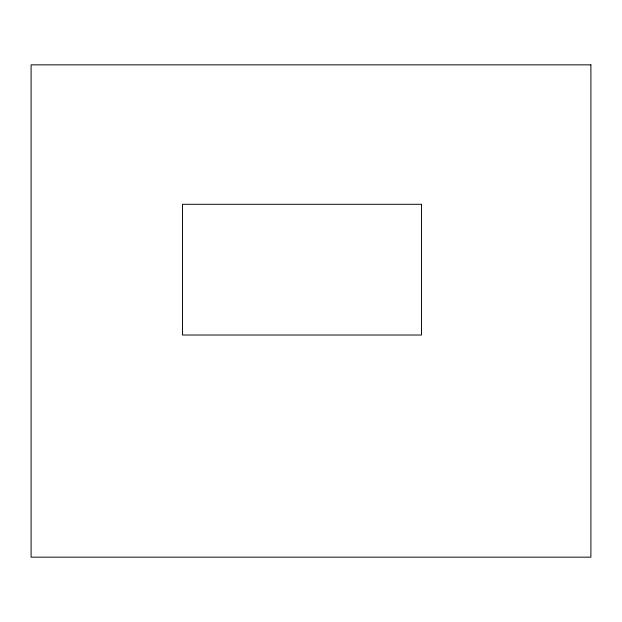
<?xml version="1.0" encoding="UTF-8"?>
<svg xmlns="http://www.w3.org/2000/svg" width="622" height="622" viewBox="0 0 622 622"><rect width="100%" height="100%" fill="white"/><g stroke="black" fill="none" stroke-linecap="round" stroke-linejoin="round"><path stroke-width="0.93" d="M590.9 64.844L31.1 64.844L31.1 557.157L590.9 557.157L590.9 64.844M421.475 204.296L182.471 204.296L182.471 335.017L421.475 335.017L421.475 204.296"/></g></svg>
